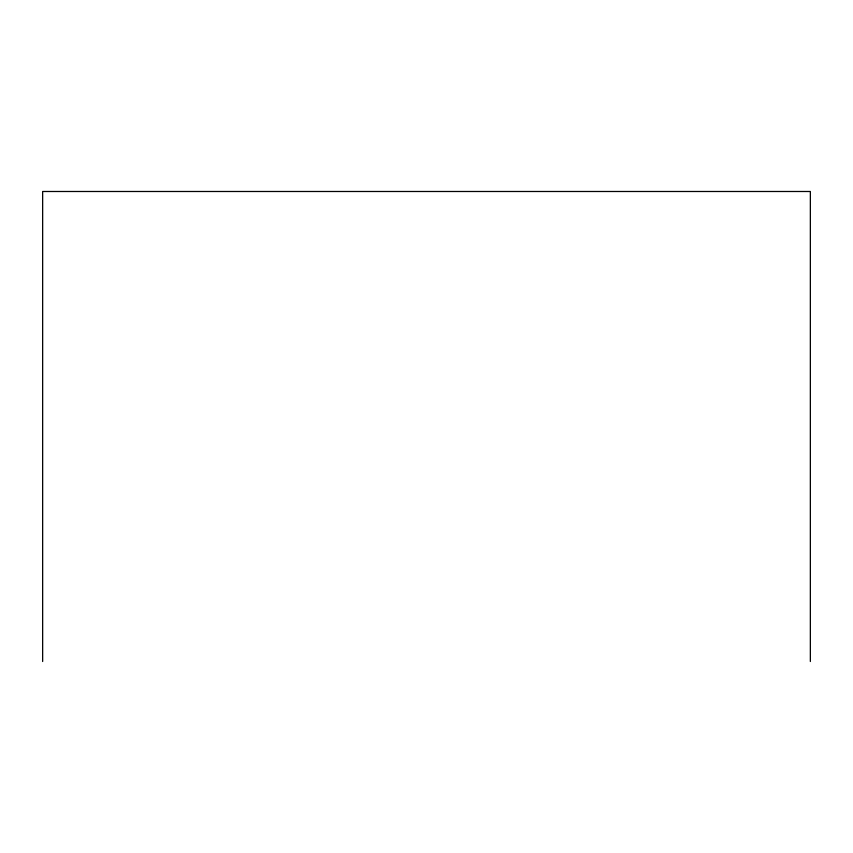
<?xml version="1.0" encoding="UTF-8"?>
<svg xmlns="http://www.w3.org/2000/svg" width="853" height="853" viewBox="0 0 853 853"><rect width="100%" height="100%" fill="white"/><g stroke="black" fill="none" stroke-linecap="round" stroke-linejoin="round"><path stroke-width="1.28" d="M810.35 661.512L810.35 191.488L42.65 191.488L42.65 661.512"/></g></svg>
